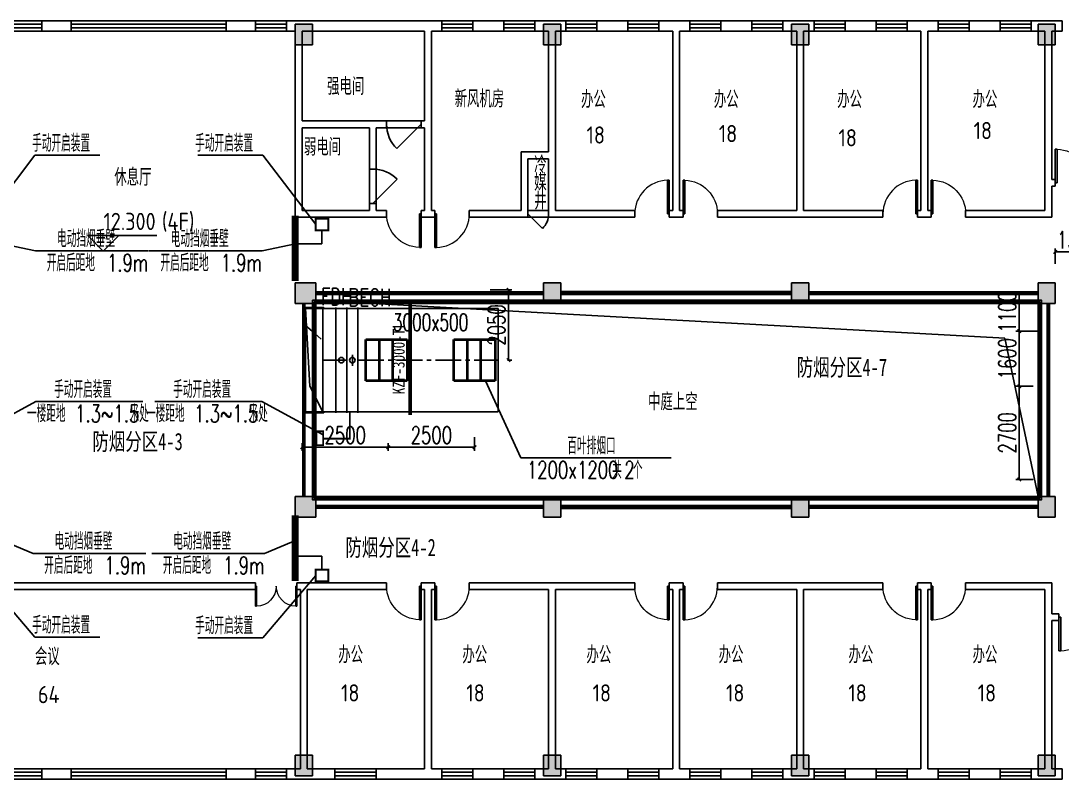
# Model space of a CAD drawing. Extents: x -70335 to 1144202, y 0 to 1100440.
# Drawn here: x 15829 to 46042, y 439108 to 461108 of the extents above; entities that cross this region are included whole.
import ezdxf
from ezdxf.enums import TextEntityAlignment as Align

# ---------------------------------------------------------------- set-up
doc = ezdxf.new("R2010")
doc.units = 0
doc.header["$LTSCALE"] = 1000
doc.linetypes.add('CENTER2', pattern=[1.125, 0.75, -0.125, 0.125, -0.125])
doc.linetypes.add('DASH', pattern=[0.35, 0.25, -0.1])
for name, color, linetype in [('0-标注', 4, 'Continuous'), ('2-房间名称', 7, 'Continuous'), ('3-建筑', 7, 'Continuous'), ('3-淡显', 8, 'Continuous'), ('A-WALL-MSNW', 253, 'Continuous'), ('BZ_PY', 6, 'Continuous'), ('DUCT-加压送风中心线', 5, 'CENTER2'), ('DUCT-加压送风法兰', 2, 'Continuous'), ('DUCT-加压送风管', 1, 'Continuous'), ('DUCT-加压送风管立管', 1, 'Continuous'), ('DUCT-加压送风管端线', 2, 'Continuous'), ('DUCT-加压送风阀门', 7, 'Continuous'), ('DUCT-排烟标注', 3, 'Continuous'), ('hvac-hide', 8, 'DASH'), ('VRV-PIPE', 1, 'Continuous'), ('抗震支吊架', 2, 'Continuous'), ('标注-', 4, 'Continuous')]:
    doc.layers.add(name, color=color, linetype=linetype)
doc.styles.add('kzcad', font='', dxfattribs={"width": 0.8})
doc.styles.get("Standard").update_dxf_attribs({"font": 'gbenor.shx', "bigfont": 'gbcbig.shx'})
doc.styles.add('XP-BZ', font='simplex.shx', dxfattribs={"width": 0.65, "bigfont": 'gbcbig.shx'})
doc.styles.add('设备标注', font='simplex.shx', dxfattribs={"width": 0.7, "bigfont": 'gbcbig.shx'})
doc.styles.add('黑体', font='')
doc.styles.get('kzcad').set_extended_font_data('SimSun')
doc.styles.get('黑体').set_extended_font_data('SimHei')
doc.dimstyles.new('sm150', dxfattribs={"dimtxt": 500, "dimasz": 100, "dimexe": 100, "dimexo": 75, "dimgap": 100, "dimtad": 1, "dimdec": 0, "dimrnd": 10, "dimzin": 0, "dimdsep": 46, "dimtxsty": '设备标注', "dimblk": 'ARCHTICK', "dimcen": 0.09, "dimclrd": 4, "dimclre": 4, "dimclrt": 4, "dimadec": 0, "dimazin": 0, "dimtfac": 1, "dimtdec": 0, "dimtix": 1, "dimtmove": 2, "dimatfit": 3, "dimldrblk": 'ARCHTICK', "dimfxl": 800, "dimfxlon": 1, "dimtolj": 1, "dimtzin": 0, "dimarcsym": 0})

# ---------------------------------------------------------------- blocks, each defined once
blk = doc.blocks.new('_ArchTick')
at = {"color": 0, "linetype": 'ByBlock', "const_width": 0.4}
blk.add_lwpolyline([(-0.5, -0.5), (0.5, 0.5)], dxfattribs=at)
blk = doc.blocks.new('*D1203')
at = {"layer": '0-标注', "color": 4, "lineweight": -2, "transparency": 16777216}
for p, q in [((28992, 449027), (28992, 448638)), ((26491, 448850), (26491, 448638)), ((28992, 448738), (26491, 448738))]:
    blk.add_line(p, q, dxfattribs=at)
at = {"layer": 'Defpoints', "color": 0, "transparency": 16777216}
for p in [(28992, 449883, 2600), (26491, 449267, 2600), (26491, 448738)]:
    blk.add_point(p, dxfattribs=at)
at = {"layer": '0-标注', "color": 4, "lineweight": -2, "transparency": 16777216, "xscale": 100, "yscale": 100, "zscale": 100, "rotation": 180}
blk.add_blockref('_ArchTick', (26491, 448738), dxfattribs=at)
at = {"layer": '0-标注', "color": 4, "lineweight": -2, "transparency": 16777216, "xscale": 100, "yscale": 100, "zscale": 100}
blk.add_blockref('_ArchTick', (28992, 448738), dxfattribs=at)
at = {"layer": '0-标注', "color": 4, "transparency": 16777216, "insert": (27741, 449088), "char_height": 500, "attachment_point": 5, "style": '设备标注'}
blk.add_mtext('\\A1;2500', dxfattribs=at)
blk = doc.blocks.new('*D1204')
at = {"layer": '0-标注', "color": 4, "lineweight": -2, "transparency": 16777216}
for p, q in [((23992, 448854), (23992, 448638)), ((26491, 448738), (23992, 448738)), ((26491, 448860), (26491, 448638))]:
    blk.add_line(p, q, dxfattribs=at)
at = {"layer": 'Defpoints', "color": 0, "transparency": 16777216}
for p in [(23992, 448929), (23992, 448738), (26491, 448935)]:
    blk.add_point(p, dxfattribs=at)
at = {"layer": '0-标注', "color": 4, "lineweight": -2, "transparency": 16777216, "xscale": 100, "yscale": 100, "zscale": 100, "rotation": 180}
blk.add_blockref('_ArchTick', (23992, 448738), dxfattribs=at)
at = {"layer": '0-标注', "color": 4, "lineweight": -2, "transparency": 16777216, "xscale": 100, "yscale": 100, "zscale": 100}
blk.add_blockref('_ArchTick', (26491, 448738), dxfattribs=at)
at = {"layer": '0-标注', "color": 4, "transparency": 16777216, "insert": (25241, 449088), "char_height": 500, "attachment_point": 5, "style": '设备标注'}
blk.add_mtext('\\A1;2500', dxfattribs=at)
blk = doc.blocks.new('*D1205')
at = {"layer": '0-标注', "color": 4, "lineweight": -2, "transparency": 16777216}
for p, q in [((29444, 453308), (30079, 453308)), ((29979, 451263), (29979, 453308)), ((29950, 451263), (30079, 451263))]:
    blk.add_line(p, q, dxfattribs=at)
at = {"layer": 'Defpoints', "color": 0, "transparency": 16777216}
for p in [(29369, 453308), (29979, 453308), (29677, 451263, 2775)]:
    blk.add_point(p, dxfattribs=at)
at = {"layer": '0-标注', "color": 4, "lineweight": -2, "transparency": 16777216, "xscale": 100, "yscale": 100, "zscale": 100}
for p, rotation in [((29979, 453308), 90), ((29979, 451263), 270)]:
    blk.add_blockref('_ArchTick', p, dxfattribs=dict(at, rotation=rotation))
at = {"layer": '0-标注', "color": 4, "transparency": 16777216, "insert": (29629, 452286), "char_height": 500, "attachment_point": 5, "rotation": 90, "style": '设备标注'}
blk.add_mtext('\\A1;2050', dxfattribs=at)
blk = doc.blocks.new('$DorLib2D$00000114')
at = {"color": 0}
blk.add_line((0.5, 0), (-0.207, 0.707), dxfattribs=at)
blk.add_arc((0.5, 0), 1, 135, 180, dxfattribs=at)
blk = doc.blocks.new('$DorLib2D$00000213')
at = {"color": 0, "linetype": 'DASH', "const_width": 0.02}
blk.add_lwpolyline([(0.5, 0), (-0.5, 0)], dxfattribs=at)
blk = doc.blocks.new('$DorLib2D$00000001')
for p, q in [((0.45, 0.975), (0.5, 0.975)), ((0.45, 0), (0.45, 0.975)), ((0.5, 0), (0.5, 0.975)), ((0.5, 0), (0.45, 0))]:
    blk.add_line(p, q)
at = {"lineweight": 13}
blk.add_arc((0.475, 0), 0.975, 91.4693, 180, dxfattribs=at)
blk = doc.blocks.new('$TCHSYS$WIN2D')
for p, q in [((-0.5, 0.5), (0.5, 0.5)), ((-0.5, 0.5), (-0.5, -0.5)), ((0.5, 0.5), (0.5, -0.5)), ((0.5, 0.1667), (-0.5, 0.1667)), ((0.5, -0.1667), (-0.5, -0.1667)), ((-0.5, -0.5), (0.5, -0.5))]:
    blk.add_line(p, q)
blk = doc.blocks.new('$DorLib2D$00000002')
for p, q in [((-0.5, 0), (-0.5, 0.4875)), ((-0.475, 0.4875), (-0.5, 0.4875)), ((-0.475, 0), (-0.475, 0.4875)), ((0.475, 0), (0.475, 0.4875)), ((0.475, 0.4875), (0.5, 0.4875)), ((0.5, 0), (0.5, 0.4875)), ((-0.5, 0), (-0.475, 0)), ((0.5, 0), (0.475, 0))]:
    blk.add_line(p, q)
at = {"lineweight": 13}
for centre, start, end in [((-0.4875, 0), 0, 88.53072), ((0.4875, 0), 91.46928, 180)]:
    blk.add_arc(centre, 0.4875, start, end, dxfattribs=at)
blk = doc.blocks.new('*D2991')
at = {"layer": '0-标注', "color": 4, "lineweight": -2, "transparency": 16777216}
for p, q in [((45842, 454057), (45842, 454502)), ((47140, 454402), (45842, 454402)), ((47140, 454290), (47140, 454502))]:
    blk.add_line(p, q, dxfattribs=at)
at = {"layer": 'Defpoints', "color": 0, "transparency": 16777216}
for p in [(45842, 454402), (45842, 453982), (47140, 453775, 3000)]:
    blk.add_point(p, dxfattribs=at)
at = {"layer": '0-标注', "color": 4, "lineweight": -2, "transparency": 16777216, "xscale": 100, "yscale": 100, "zscale": 100, "rotation": 180}
blk.add_blockref('_ArchTick', (45842, 454402), dxfattribs=at)
at = {"layer": '0-标注', "color": 4, "lineweight": -2, "transparency": 16777216, "xscale": 100, "yscale": 100, "zscale": 100}
blk.add_blockref('_ArchTick', (47140, 454402), dxfattribs=at)
at = {"layer": '0-标注', "color": 4, "transparency": 16777216, "insert": (46491, 454752), "char_height": 500, "attachment_point": 5, "style": '设备标注'}
blk.add_mtext('\\A1;1300', dxfattribs=at)
blk = doc.blocks.new('*D2992')
at = {"layer": '0-标注', "color": 4, "lineweight": -2, "transparency": 16777216}
for p, q in [((45229, 453213), (44698, 453213)), ((44798, 453213), (44798, 452109)), ((45372, 452109), (44698, 452109))]:
    blk.add_line(p, q, dxfattribs=at)
at = {"layer": 'Defpoints', "color": 0, "transparency": 16777216}
for p in [(46890, 453213, 3000), (44798, 452109), (48088, 452109, 3000)]:
    blk.add_point(p, dxfattribs=at)
at = {"layer": '0-标注', "color": 4, "lineweight": -2, "transparency": 16777216, "xscale": 100, "yscale": 100, "zscale": 100}
for p, rotation in [((44798, 453213), 90), ((44798, 452109), 270)]:
    blk.add_blockref('_ArchTick', p, dxfattribs=dict(at, rotation=rotation))
at = {"layer": '0-标注', "color": 4, "transparency": 16777216, "insert": (44448, 452661), "char_height": 500, "attachment_point": 5, "rotation": 90, "style": '设备标注'}
blk.add_mtext('\\A1;1100', dxfattribs=at)
blk = doc.blocks.new('*D2993')
at = {"layer": '0-标注', "color": 4, "lineweight": -2, "transparency": 16777216}
for p, q in [((45190, 452109), (44698, 452109)), ((44798, 452109), (44798, 450505)), ((45204, 450505), (44698, 450505))]:
    blk.add_line(p, q, dxfattribs=at)
at = {"layer": 'Defpoints', "color": 0, "transparency": 16777216}
for p in [(45265, 452109), (44798, 450505), (46740, 450505, -3000)]:
    blk.add_point(p, dxfattribs=at)
at = {"layer": '0-标注', "color": 4, "lineweight": -2, "transparency": 16777216, "xscale": 100, "yscale": 100, "zscale": 100}
for p, rotation in [((44798, 452109), 90), ((44798, 450505), 270)]:
    blk.add_blockref('_ArchTick', p, dxfattribs=dict(at, rotation=rotation))
at = {"layer": '0-标注', "color": 4, "transparency": 16777216, "insert": (44448, 451307), "char_height": 500, "attachment_point": 5, "rotation": 90, "style": '设备标注'}
blk.add_mtext('\\A1;1600', dxfattribs=at)
blk = doc.blocks.new('*D2994')
at = {"layer": '0-标注', "color": 4, "lineweight": -2, "transparency": 16777216}
for p, q in [((45129, 450505), (44698, 450505)), ((44798, 450505), (44798, 447805)), ((45204, 447805), (44698, 447805))]:
    blk.add_line(p, q, dxfattribs=at)
at = {"layer": 'Defpoints', "color": 0, "transparency": 16777216}
for p in [(45204, 450505), (44798, 447805), (46740, 447805, -3000)]:
    blk.add_point(p, dxfattribs=at)
at = {"layer": '0-标注', "color": 4, "lineweight": -2, "transparency": 16777216, "xscale": 100, "yscale": 100, "zscale": 100}
for p, rotation in [((44798, 450505), 90), ((44798, 447805), 270)]:
    blk.add_blockref('_ArchTick', p, dxfattribs=dict(at, rotation=rotation))
at = {"layer": '0-标注', "color": 4, "transparency": 16777216, "insert": (44448, 449155), "char_height": 500, "attachment_point": 5, "rotation": 90, "style": '设备标注'}
blk.add_mtext('\\A1;2700', dxfattribs=at)
blk = doc.blocks.new('00000594Cent')
at = {"lineweight": -2}
blk.add_line((-218.75, 0), (218.75, 0), dxfattribs=at)
at = {"color": 0, "linetype": 'ByBlock', "lineweight": -2}
blk.add_circle((0, 0), 125, dxfattribs=at)
blk = doc.blocks.new('00000594Body')
at = {"color": 0, "linetype": 'ByBlock', "lineweight": -2}
for p, q in [((-250, -500), (-250, 500)), ((250, 500), (-250, 500)), ((250, -500), (250, 500)), ((-250, -500), (250, -500))]:
    blk.add_line(p, q, dxfattribs=at)
blk = doc.blocks.new('00000595Cent')
at = {"lineweight": -2}
blk.add_line((0, 250), (0, -250), dxfattribs=at)
at = {"color": 0, "linetype": 'ByBlock', "lineweight": -2}
blk.add_circle((0, 0), 125, dxfattribs=at)
blk = doc.blocks.new('00000595Body')
at = {"color": 0, "linetype": 'ByBlock', "lineweight": -2}
for p, q in [((250, 500), (-250, 500)), ((-250, -500), (-250, 500)), ((250, -500), (250, 500)), ((-250, -500), (250, -500))]:
    blk.add_line(p, q, dxfattribs=at)

msp = doc.modelspace()

# ---------------------------------------------------------------- hatches: boundary and pattern name
at = {"layer": '3-淡显'}
h = msp.add_hatch(color=256, dxfattribs=at)
h.dxf.hatch_style = 1
h.paths.add_polyline_path([(24291.7, 461008.2), (23791.7, 461008.2), (23791.7, 460408.2), (24291.7, 460408.2)])
h = msp.add_hatch(color=256, dxfattribs=at)
h.dxf.hatch_style = 1
h.paths.add_polyline_path([(31491.7, 461008.2), (30991.7, 461008.2), (30991.7, 460408.2), (31491.7, 460408.2)])
h = msp.add_hatch(color=256, dxfattribs=at)
h.dxf.hatch_style = 1
h.paths.add_polyline_path([(38691.7, 461008.2), (38191.7, 461008.2), (38191.7, 460408.2), (38691.7, 460408.2)])
h = msp.add_hatch(color=256, dxfattribs=at)
h.dxf.hatch_style = 1
h.paths.add_polyline_path([(45841.7, 461008.2), (45341.7, 461008.2), (45341.7, 460408.2), (45841.7, 460408.2)])
h = msp.add_hatch(color=256, dxfattribs=at)
h.dxf.hatch_style = 1
h.paths.add_polyline_path([(24391.7, 453508.2), (23791.7, 453508.2), (23791.7, 452908.2), (24391.7, 452908.2)])
h = msp.add_hatch(color=256, dxfattribs=at)
h.dxf.hatch_style = 1
h.paths.add_polyline_path([(31491.7, 452908.2), (31491.7, 453508.2), (30991.7, 453508.2), (30991.7, 452908.2)])
h = msp.add_hatch(color=256, dxfattribs=at)
h.dxf.hatch_style = 1
h.paths.add_polyline_path([(38691.7, 452908.2), (38691.7, 453508.2), (38191.7, 453508.2), (38191.7, 452908.2)])
h = msp.add_hatch(color=256, dxfattribs=at)
h.dxf.hatch_style = 1
h.paths.add_polyline_path([(45341.7, 453508.2), (45341.7, 452908.2), (45841.7, 452908.2), (45841.7, 453508.2)])
h = msp.add_hatch(color=256, dxfattribs=at)
h.dxf.hatch_style = 1
h.paths.add_polyline_path([(24391.7, 446708.2), (24391.7, 447308.2), (23791.7, 447308.2), (23791.7, 446708.2)])
h = msp.add_hatch(color=256, dxfattribs=at)
h.dxf.hatch_style = 1
h.paths.add_polyline_path([(30991.7, 447308.2), (30991.7, 446708.2), (31491.7, 446708.2), (31491.7, 447308.2)])
h = msp.add_hatch(color=256, dxfattribs=at)
h.dxf.hatch_style = 1
h.paths.add_polyline_path([(38691.7, 447308.2), (38191.7, 447308.2), (38191.7, 446708.2), (38691.7, 446708.2)])
h = msp.add_hatch(color=256, dxfattribs=at)
h.dxf.hatch_style = 1
h.paths.add_polyline_path([(45841.7, 447308.2), (45341.7, 447308.2), (45341.7, 446708.2), (45841.7, 446708.2)])
h = msp.add_hatch(color=256, dxfattribs=at)
h.dxf.hatch_style = 1
h.paths.add_polyline_path([(24291.7, 439808.2), (23791.7, 439808.2), (23791.7, 439208.2), (24291.7, 439208.2)])
h = msp.add_hatch(color=256, dxfattribs=at)
h.dxf.hatch_style = 1
h.paths.add_polyline_path([(31491.7, 439208.2), (31491.7, 439808.2), (30991.7, 439808.2), (30991.7, 439208.2)])
h = msp.add_hatch(color=256, dxfattribs=at)
h.dxf.hatch_style = 1
h.paths.add_polyline_path([(38691.7, 439808.2), (38191.7, 439808.2), (38191.7, 439208.2), (38691.7, 439208.2)])
h = msp.add_hatch(color=256, dxfattribs=at)
h.dxf.hatch_style = 1
h.paths.add_polyline_path([(45841.7, 439808.2), (45341.7, 439808.2), (45341.7, 439208.2), (45841.7, 439208.2)])

# ---------------------------------------------------------------- linework, layer by layer
at = {"lineweight": 40}
for p, q in [((25839.4, 450662.9, 2600), (25839.4, 451862.9, 2600)), ((25839.4, 451862.9, 2600), (27039.4, 451862.9, 2600)), ((26224.7, 451862.9, 2600), (26224.7, 450662.9, 2600)), ((26609.9, 451862.9, 2600), (26609.9, 450662.9, 2600)), ((27039.4, 451862.9, 2600), (27039.4, 450662.9, 2600)), ((28391.8, 450662.9, 2600), (28391.8, 451862.9, 2600)), ((28391.8, 451862.9, 2600), (29591.8, 451862.9, 2600)), ((28777.1, 451862.9, 2600), (28777.1, 450662.9, 2600)), ((29162.4, 451862.9, 2600), (29162.4, 450662.9, 2600)), ((29591.8, 451862.9, 2600), (29591.8, 450662.9, 2600)), ((27039.4, 450662.9, 2600), (25839.4, 450662.9, 2600)), ((29591.8, 450662.9, 2600), (28391.8, 450662.9, 2600))]:
    msp.add_line(p, q, dxfattribs=at)
at = {"layer": '2-房间名称'}
for p, q in [((18222.2, 454430.7), (17772.2, 454880.7)), ((17772.2, 454880.7), (19772.6, 454880.7)), ((18222.2, 454430.7), (18672.2, 454880.7))]:
    msp.add_line(p, q, dxfattribs=at)
at = {"layer": '3-建筑'}
for p, q in [((17291.7, 461108.2), (16441.7, 461108.2)), ((16441.7, 461108.2), (16441.7, 460808.2)), ((17291.7, 460808.2), (17291.7, 461108.2)), ((22641.7, 461108.2), (21791.7, 461108.2)), ((21791.7, 461108.2), (21791.7, 460808.2)), ((22641.7, 460808.2), (22641.7, 461108.2)), ((23891.7, 461108.2), (23541.7, 461108.2)), ((23541.7, 461108.2), (23541.7, 460808.2)), ((27641.7, 461108.2), (23891.7, 461108.2)), ((28041.7, 461108.2), (27641.7, 461108.2)), ((28041.7, 460808.2), (28041.7, 461108.2)), ((29841.7, 461108.2), (28941.7, 461108.2)), ((28941.7, 461108.2), (28941.7, 460808.2)), ((29841.7, 460808.2), (29841.7, 461108.2)), ((31241.7, 461108.2), (30741.7, 461108.2)), ((30741.7, 461108.2), (30741.7, 460808.2)), ((31641.7, 461108.2), (31241.7, 461108.2)), ((31641.7, 460808.2), (31641.7, 461108.2)), ((33441.7, 461108.2), (32541.7, 461108.2)), ((32541.7, 461108.2), (32541.7, 460808.2)), ((33441.7, 460808.2), (33441.7, 461108.2)), ((34841.7, 461108.2), (34341.7, 461108.2)), ((34341.7, 461108.2), (34341.7, 460808.2)), ((35241.7, 461108.2), (34841.7, 461108.2)), ((35241.7, 460808.2), (35241.7, 461108.2)), ((37041.7, 461108.2), (36141.7, 461108.2)), ((36141.7, 461108.2), (36141.7, 460808.2)), ((37041.7, 460808.2), (37041.7, 461108.2)), ((38441.7, 461108.2), (37941.7, 461108.2)), ((37941.7, 461108.2), (37941.7, 460808.2)), ((38841.7, 461108.2), (38441.7, 461108.2)), ((38841.7, 460808.2), (38841.7, 461108.2)), ((40641.7, 461108.2), (39741.7, 461108.2)), ((39741.7, 461108.2), (39741.7, 460808.2)), ((40641.7, 460808.2), (40641.7, 461108.2)), ((42041.7, 461108.2), (41541.7, 461108.2)), ((41541.7, 461108.2), (41541.7, 460808.2)), ((42441.7, 461108.2), (42041.7, 461108.2)), ((42441.7, 460808.2), (42441.7, 461108.2)), ((44241.7, 461108.2), (43341.7, 461108.2)), ((43341.7, 461108.2), (43341.7, 460808.2)), ((44241.7, 460808.2), (44241.7, 461108.2)), ((45641.7, 461108.2), (45141.7, 461108.2)), ((45141.7, 461108.2), (45141.7, 460808.2)), ((46041.7, 461108.2), (45641.7, 461108.2)), ((46041.7, 460808.2), (46041.7, 461108.2)), ((16441.7, 460808.2), (17291.7, 460808.2)), ((21791.7, 460808.2), (22641.7, 460808.2)), ((23541.7, 460808.2), (23791.7, 460808.2)), ((23791.7, 460808.2), (23791.7, 458108.2)), ((23991.7, 460808.2), (23991.7, 458208.2)), ((27541.7, 460808.2), (23991.7, 460808.2)), ((27541.7, 458208.2), (27541.7, 460808.2)), ((27741.7, 458108.2), (27741.7, 460808.2)), ((27741.7, 460808.2), (28041.7, 460808.2)), ((28941.7, 460808.2), (29841.7, 460808.2)), ((30741.7, 460808.2), (31141.7, 460808.2)), ((31141.7, 457308.2), (31141.7, 460808.2)), ((31341.7, 457208.2), (31341.7, 460808.2)), ((31341.7, 460808.2), (31641.7, 460808.2)), ((32541.7, 460808.2), (33441.7, 460808.2)), ((34341.7, 460808.2), (34741.7, 460808.2)), ((34741.7, 455608.2), (34741.7, 460808.2)), ((34941.7, 455608.2), (34941.7, 460808.2)), ((34941.7, 460808.2), (35241.7, 460808.2)), ((36141.7, 460808.2), (37041.7, 460808.2)), ((37941.7, 460808.2), (38341.7, 460808.2)), ((38341.7, 455608.2), (38341.7, 460808.2)), ((38541.7, 455608.2), (38541.7, 460808.2)), ((38541.7, 460808.2), (38841.7, 460808.2)), ((39741.7, 460808.2), (40641.7, 460808.2)), ((41541.7, 460808.2), (41941.7, 460808.2)), ((41941.7, 455608.2), (41941.7, 460808.2)), ((42141.7, 460808.2), (42441.7, 460808.2)), ((42141.7, 455608.2), (42141.7, 460808.2)), ((43341.7, 460808.2), (44241.7, 460808.2)), ((45141.7, 460808.2), (45541.7, 460808.2)), ((45541.7, 456408.2), (45541.7, 460808.2)), ((45741.7, 460808.2), (46041.7, 460808.2)), ((45741.7, 456508.2), (45741.7, 460808.2)), ((23791.7, 458108.2), (23791.7, 455408.2)), ((23991.7, 458208.2), (26041.7, 458208.2)), ((26441.7, 458208.2), (26041.7, 458208.2)), ((26441.7, 458208.2), (27441.7, 458208.2)), ((26441.7, 458008.2), (26441.7, 458208.2)), ((27541.7, 458208.2), (27441.7, 458208.2)), ((27441.7, 458208.2), (27441.7, 458008.2)), ((27741.7, 455608.2), (27741.7, 458108.2)), ((23991.7, 458008.2), (23991.7, 455608.2)), ((23991.7, 458008.2), (25941.7, 458008.2)), ((25941.7, 458008.2), (25941.7, 456808.2)), ((26141.7, 458008.2), (26441.7, 458008.2)), ((26141.7, 456808.2), (26141.7, 458008.2)), ((26441.7, 458008.2), (27441.7, 458008.2)), ((27441.7, 458008.2), (27541.7, 458008.2)), ((27541.7, 455608.2), (27541.7, 458008.2)), ((30341.7, 457308.2), (31141.7, 457308.2)), ((30341.7, 455608.2), (30341.7, 457308.2)), ((31341.7, 455608.2), (31341.7, 457208.2)), ((30541.7, 457108.2), (31141.7, 457108.2)), ((30541.7, 455608.2), (30541.7, 457108.2)), ((31141.7, 455608.2), (31141.7, 457108.2)), ((25941.7, 456808.2), (25941.7, 455808.2)), ((25941.7, 456808.2), (26141.7, 456808.2)), ((26141.7, 456808.2), (26141.7, 455808.2)), ((45841.7, 456508.2), (45741.7, 456508.2)), ((45841.7, 456308.2), (45841.7, 456508.2)), ((45541.7, 455608.2), (45541.7, 456408.2)), ((45741.7, 455408.2), (45741.7, 456308.2)), ((45741.7, 456308.2), (45841.7, 456308.2)), ((23991.7, 455608.2), (25941.7, 455608.2)), ((26141.7, 455808.2), (25941.7, 455808.2)), ((25941.7, 455808.2), (25941.7, 455608.2)), ((26141.7, 455608.2), (26141.7, 455808.2)), ((26441.7, 455608.2), (26141.7, 455608.2)), ((26441.7, 455408.2), (26441.7, 455608.2)), ((27541.7, 455608.2), (27441.7, 455608.2)), ((27441.7, 455608.2), (27441.7, 455408.2)), ((27841.7, 455608.2), (27741.7, 455608.2)), ((27841.7, 455408.2), (27841.7, 455608.2)), ((30341.7, 455608.2), (28841.7, 455608.2)), ((28841.7, 455608.2), (28841.7, 455408.2)), ((30541.7, 455408.2), (30541.7, 455608.2)), ((30541.7, 455608.2), (31141.7, 455608.2)), ((31141.7, 455608.2), (31141.7, 455408.2)), ((33641.7, 455608.2), (31341.7, 455608.2)), ((33641.7, 455408.2), (33641.7, 455608.2)), ((34741.7, 455608.2), (34641.7, 455608.2)), ((34641.7, 455608.2), (34641.7, 455408.2)), ((35041.7, 455608.2), (34941.7, 455608.2)), ((35041.7, 455408.2), (35041.7, 455608.2)), ((38341.7, 455608.2), (36041.7, 455608.2)), ((36041.7, 455608.2), (36041.7, 455408.2)), ((40841.7, 455608.2), (38541.7, 455608.2)), ((40841.7, 455408.2), (40841.7, 455608.2)), ((41941.7, 455608.2), (41841.7, 455608.2)), ((41841.7, 455608.2), (41841.7, 455408.2)), ((42241.7, 455608.2), (42141.7, 455608.2)), ((42241.7, 455408.2), (42241.7, 455608.2)), ((45541.7, 455608.2), (43241.7, 455608.2)), ((43241.7, 455608.2), (43241.7, 455408.2)), ((23791.7, 455408.2), (26041.7, 455408.2)), ((26041.7, 455408.2), (26441.7, 455408.2)), ((27441.7, 455408.2), (27641.7, 455408.2)), ((27641.7, 455408.2), (27841.7, 455408.2)), ((28841.7, 455408.2), (30441.7, 455408.2)), ((30441.7, 455408.2), (30541.7, 455408.2)), ((30541.7, 455408.2), (31141.7, 455408.2)), ((31141.7, 455408.2), (31241.7, 455408.2)), ((31241.7, 455408.2), (33641.7, 455408.2)), ((34641.7, 455408.2), (34841.7, 455408.2)), ((34841.7, 455408.2), (35041.7, 455408.2)), ((36041.7, 455408.2), (38441.7, 455408.2)), ((38441.7, 455408.2), (40841.7, 455408.2)), ((41841.7, 455408.2), (42041.7, 455408.2)), ((42041.7, 455408.2), (42241.7, 455408.2)), ((43241.7, 455408.2), (45741.7, 455408.2)), ((22641.7, 444808.2), (12641.7, 444808.2)), ((22641.7, 444608.2), (22641.7, 444808.2)), ((24041.7, 444808.2), (23841.7, 444808.2)), ((23841.7, 444808.2), (23841.7, 444608.2)), ((26441.7, 444808.2), (24041.7, 444808.2)), ((26441.7, 444608.2), (26441.7, 444808.2)), ((27641.7, 444808.2), (27441.7, 444808.2)), ((27441.7, 444808.2), (27441.7, 444608.2)), ((27841.7, 444808.2), (27641.7, 444808.2)), ((27841.7, 444608.2), (27841.7, 444808.2)), ((31241.7, 444808.2), (28841.7, 444808.2)), ((28841.7, 444808.2), (28841.7, 444608.2)), ((33641.7, 444808.2), (31241.7, 444808.2)), ((33641.7, 444608.2), (33641.7, 444808.2)), ((34841.7, 444808.2), (34641.7, 444808.2)), ((34641.7, 444808.2), (34641.7, 444608.2)), ((35041.7, 444808.2), (34841.7, 444808.2)), ((35041.7, 444608.2), (35041.7, 444808.2)), ((38441.7, 444808.2), (36041.7, 444808.2)), ((36041.7, 444808.2), (36041.7, 444608.2)), ((40841.7, 444808.2), (38441.7, 444808.2)), ((40841.7, 444608.2), (40841.7, 444808.2)), ((42041.7, 444808.2), (41841.7, 444808.2)), ((41841.7, 444808.2), (41841.7, 444608.2)), ((42241.7, 444808.2), (42041.7, 444808.2)), ((42241.7, 444608.2), (42241.7, 444808.2)), ((45741.7, 444808.2), (43241.7, 444808.2)), ((43241.7, 444808.2), (43241.7, 444608.2)), ((45741.7, 444808.2), (45741.7, 443908.2)), ((12641.7, 444608.2), (22641.7, 444608.2)), ((23841.7, 444608.2), (23941.7, 444608.2)), ((23941.7, 444608.2), (23941.7, 439408.2)), ((24141.7, 444608.2), (24141.7, 439408.2)), ((24141.7, 444608.2), (26441.7, 444608.2)), ((27441.7, 444608.2), (27541.7, 444608.2)), ((27541.7, 444608.2), (27541.7, 439408.2)), ((27741.7, 444608.2), (27741.7, 439408.2)), ((27741.7, 444608.2), (27841.7, 444608.2)), ((28841.7, 444608.2), (31141.7, 444608.2)), ((31141.7, 444608.2), (31141.7, 439408.2)), ((31341.7, 444608.2), (31341.7, 439408.2)), ((31341.7, 444608.2), (33641.7, 444608.2)), ((34641.7, 444608.2), (34741.7, 444608.2)), ((34741.7, 444608.2), (34741.7, 439408.2)), ((34941.7, 444608.2), (34941.7, 439408.2)), ((34941.7, 444608.2), (35041.7, 444608.2)), ((36041.7, 444608.2), (38341.7, 444608.2)), ((38341.7, 444608.2), (38341.7, 439408.2)), ((38541.7, 444608.2), (38541.7, 439408.2)), ((38541.7, 444608.2), (40841.7, 444608.2)), ((41841.7, 444608.2), (41941.7, 444608.2)), ((41941.7, 444608.2), (41941.7, 439408.2)), ((42141.7, 444608.2), (42241.7, 444608.2)), ((42141.7, 444608.2), (42141.7, 439408.2)), ((43241.7, 444608.2), (45541.7, 444608.2)), ((45541.7, 444608.2), (45541.7, 443808.2)), ((45949.6, 443908.2), (45741.7, 443908.2)), ((45949.6, 443708.2), (45949.6, 443908.2)), ((45541.7, 443808.2), (45541.7, 439408.2)), ((45741.7, 443708.2), (45949.6, 443708.2)), ((45741.7, 443708.2), (45741.7, 439408.2)), ((17291.7, 439408.2), (16441.7, 439408.2)), ((16441.7, 439408.2), (16441.7, 439108.2)), ((17291.7, 439108.2), (17291.7, 439408.2)), ((22641.7, 439408.2), (21791.7, 439408.2)), ((21791.7, 439408.2), (21791.7, 439108.2)), ((22641.7, 439108.2), (22641.7, 439408.2)), ((23941.7, 439408.2), (23541.7, 439408.2)), ((23541.7, 439408.2), (23541.7, 439108.2)), ((24941.8, 439408.2), (24141.7, 439408.2)), ((24941.8, 439108.2), (24941.8, 439408.2)), ((27541.7, 439408.2), (26141.8, 439408.2)), ((26141.8, 439408.2), (26141.8, 439108.2)), ((28041.7, 439408.2), (27741.7, 439408.2)), ((28041.7, 439108.2), (28041.7, 439408.2)), ((29841.7, 439408.2), (28941.7, 439408.2)), ((28941.7, 439408.2), (28941.7, 439108.2)), ((29841.7, 439108.2), (29841.7, 439408.2)), ((31141.7, 439408.2), (30741.7, 439408.2)), ((30741.7, 439408.2), (30741.7, 439108.2)), ((31641.7, 439408.2), (31341.7, 439408.2)), ((31641.7, 439108.2), (31641.7, 439408.2)), ((33441.7, 439408.2), (32541.7, 439408.2)), ((32541.7, 439408.2), (32541.7, 439108.2)), ((33441.7, 439108.2), (33441.7, 439408.2)), ((34741.7, 439408.2), (34341.7, 439408.2)), ((34341.7, 439408.2), (34341.7, 439108.2)), ((35241.7, 439408.2), (34941.7, 439408.2)), ((35241.7, 439108.2), (35241.7, 439408.2)), ((37041.7, 439408.2), (36141.7, 439408.2)), ((36141.7, 439408.2), (36141.7, 439108.2)), ((37041.7, 439108.2), (37041.7, 439408.2)), ((38341.7, 439408.2), (37941.7, 439408.2)), ((37941.7, 439408.2), (37941.7, 439108.2)), ((38841.7, 439408.2), (38541.7, 439408.2)), ((38841.7, 439108.2), (38841.7, 439408.2)), ((40641.7, 439408.2), (39741.7, 439408.2)), ((39741.7, 439408.2), (39741.7, 439108.2)), ((40641.7, 439108.2), (40641.7, 439408.2)), ((41941.7, 439408.2), (41541.7, 439408.2)), ((41541.7, 439408.2), (41541.7, 439108.2)), ((42441.7, 439408.2), (42141.7, 439408.2)), ((42441.7, 439108.2), (42441.7, 439408.2)), ((44241.7, 439408.2), (43341.7, 439408.2)), ((43341.7, 439408.2), (43341.7, 439108.2)), ((44241.7, 439108.2), (44241.7, 439408.2)), ((45541.7, 439408.2), (45141.7, 439408.2)), ((45141.7, 439408.2), (45141.7, 439108.2)), ((46041.7, 439408.2), (45741.7, 439408.2)), ((46041.7, 439108.2), (46041.7, 439408.2)), ((16441.7, 439108.2), (17291.7, 439108.2)), ((21791.7, 439108.2), (22641.7, 439108.2)), ((23541.7, 439108.2), (24041.7, 439108.2)), ((24041.7, 439108.2), (24941.8, 439108.2)), ((26141.8, 439108.2), (27641.7, 439108.2)), ((27641.7, 439108.2), (28041.7, 439108.2)), ((28941.7, 439108.2), (29841.7, 439108.2)), ((30741.7, 439108.2), (31241.7, 439108.2)), ((31241.7, 439108.2), (31641.7, 439108.2)), ((32541.7, 439108.2), (33441.7, 439108.2)), ((34341.7, 439108.2), (34841.7, 439108.2)), ((34841.7, 439108.2), (35241.7, 439108.2)), ((36141.7, 439108.2), (37041.7, 439108.2)), ((37941.7, 439108.2), (38441.7, 439108.2)), ((38441.7, 439108.2), (38841.7, 439108.2)), ((39741.7, 439108.2), (40641.7, 439108.2)), ((41541.7, 439108.2), (42041.7, 439108.2)), ((42041.7, 439108.2), (42441.7, 439108.2)), ((43341.7, 439108.2), (44241.7, 439108.2)), ((45141.7, 439108.2), (45641.7, 439108.2)), ((45641.7, 439108.2), (46041.7, 439108.2))]:
    msp.add_line(p, q, dxfattribs=at)
msp.add_lwpolyline([(45341.7, 447308.2), (44375.3, 451902), (24291.7, 453008.2)], dxfattribs=at)
for points in [[(24291.7, 453008.2), (45441.7, 453008.2), (45441.7, 447208.2), (24291.7, 447208.2)], [(24341.7, 452958.2), (45391.7, 452958.2), (45391.7, 447258.2), (24341.7, 447258.2)], [(24391.7, 452908.2), (45341.7, 452908.2), (45341.7, 447308.2), (24391.7, 447308.2)]]:
    msp.add_lwpolyline(points, close=True, dxfattribs=at)
at = {"layer": '3-淡显'}
for p, q in [((24291.7, 461008.2), (23791.7, 461008.2)), ((23791.7, 461008.2), (23791.7, 460408.2)), ((24291.7, 460408.2), (24291.7, 461008.2)), ((31491.7, 461008.2), (30991.7, 461008.2)), ((30991.7, 461008.2), (30991.7, 460408.2)), ((31491.7, 460408.2), (31491.7, 461008.2)), ((38691.7, 461008.2), (38191.7, 461008.2)), ((38191.7, 461008.2), (38191.7, 460408.2)), ((38691.7, 460408.2), (38691.7, 461008.2)), ((45841.7, 461008.2), (45341.7, 461008.2)), ((45341.7, 461008.2), (45341.7, 460408.2)), ((45841.7, 460408.2), (45841.7, 461008.2)), ((23791.7, 460408.2), (24291.7, 460408.2)), ((30991.7, 460408.2), (31491.7, 460408.2)), ((38191.7, 460408.2), (38691.7, 460408.2)), ((45341.7, 460408.2), (45841.7, 460408.2)), ((24391.7, 453508.2), (23791.7, 453508.2)), ((23791.7, 453508.2), (23791.7, 452908.2)), ((24391.7, 452908.2), (24391.7, 453508.2)), ((31491.7, 453508.2), (30991.7, 453508.2)), ((30991.7, 453508.2), (30991.7, 452908.2)), ((31491.7, 452908.2), (31491.7, 453508.2)), ((38691.7, 453508.2), (38191.7, 453508.2)), ((38191.7, 453508.2), (38191.7, 452908.2)), ((38691.7, 452908.2), (38691.7, 453508.2)), ((45841.7, 453508.2), (45341.7, 453508.2)), ((45341.7, 453508.2), (45341.7, 452908.2)), ((45841.7, 452908.2), (45841.7, 453508.2)), ((23791.7, 452908.2), (24391.7, 452908.2)), ((30991.7, 452908.2), (31491.7, 452908.2)), ((38191.7, 452908.2), (38691.7, 452908.2)), ((45341.7, 452908.2), (45841.7, 452908.2)), ((24391.7, 447308.2), (23791.7, 447308.2)), ((23791.7, 447308.2), (23791.7, 446708.2)), ((24391.7, 446708.2), (24391.7, 447308.2)), ((31491.7, 447308.2), (30991.7, 447308.2)), ((30991.7, 447308.2), (30991.7, 446708.2)), ((31491.7, 446708.2), (31491.7, 447308.2)), ((38691.7, 447308.2), (38191.7, 447308.2)), ((38191.7, 447308.2), (38191.7, 446708.2)), ((38691.7, 446708.2), (38691.7, 447308.2)), ((45841.7, 447308.2), (45341.7, 447308.2)), ((45341.7, 447308.2), (45341.7, 446708.2)), ((45841.7, 446708.2), (45841.7, 447308.2)), ((23791.7, 446708.2), (24391.7, 446708.2)), ((30991.7, 446708.2), (31491.7, 446708.2)), ((38191.7, 446708.2), (38691.7, 446708.2)), ((45341.7, 446708.2), (45841.7, 446708.2)), ((24291.7, 439808.2), (23791.7, 439808.2)), ((23791.7, 439808.2), (23791.7, 439208.2)), ((24291.7, 439208.2), (24291.7, 439808.2)), ((31491.7, 439808.2), (30991.7, 439808.2)), ((30991.7, 439808.2), (30991.7, 439208.2)), ((31491.7, 439208.2), (31491.7, 439808.2)), ((38691.7, 439808.2), (38191.7, 439808.2)), ((38191.7, 439808.2), (38191.7, 439208.2)), ((38691.7, 439208.2), (38691.7, 439808.2)), ((45841.7, 439808.2), (45341.7, 439808.2)), ((45341.7, 439808.2), (45341.7, 439208.2)), ((45841.7, 439208.2), (45841.7, 439808.2)), ((23791.7, 439208.2), (24291.7, 439208.2)), ((30991.7, 439208.2), (31491.7, 439208.2)), ((38191.7, 439208.2), (38691.7, 439208.2)), ((45341.7, 439208.2), (45841.7, 439208.2))]:
    msp.add_line(p, q, dxfattribs=at)
at = {"layer": 'A-WALL-MSNW', "color": 4, "linetype": 'DASH', "ltscale": 2, "const_width": 200}
for points in [[(23791.7, 455458.2), (23791.7, 453558.2)], [(23791.7, 446758.2), (23791.7, 444858.2)]]:
    msp.add_lwpolyline(points, dxfattribs=at)
at = {"layer": 'DUCT-加压送风中心线'}
for p, q in [((24591.7, 451262.9), (24967.6, 451262.9)), ((25608.6, 451262.9), (29677, 451262.9))]:
    msp.add_line(p, q, dxfattribs=at)
at = {"layer": 'DUCT-加压送风法兰'}
for p, q in [((24621.7, 452792.9), (24061.7, 452792.9)), ((24061.7, 452792.9), (24061.7, 449732.9)), ((24621.7, 452762.9), (24621.7, 452792.9)), ((24967.7, 449732.9), (24967.7, 452792.9)), ((25287.9, 449732.9), (25287.9, 452792.9)), ((25288.1, 449732.9), (25288.1, 452792.9)), ((25288.3, 449732.9), (25288.3, 452792.9)), ((25608.5, 449732.9), (25608.5, 452792.9)), ((24061.7, 449732.9), (24621.7, 449732.9)), ((24621.7, 449732.9), (24621.7, 449762.9))]:
    msp.add_line(p, q, dxfattribs=at)
at = {"layer": 'DUCT-加压送风管'}
for p, q in [((24967.6, 452762.9), (24591.7, 452762.9)), ((24591.7, 452762.9), (24591.7, 449762.9)), ((24967.6, 449762.9), (24967.6, 452762.9)), ((24967.8, 452762.9), (25287.8, 452762.9)), ((25288.4, 452762.9), (25608.4, 452762.9)), ((29677, 452762.9), (25608.6, 452762.9)), ((25608.6, 452762.9), (25608.6, 449762.9)), ((29677, 449762.9), (29677, 452762.9)), ((24591.7, 449762.9), (24967.6, 449762.9)), ((25287.8, 449762.9), (24967.8, 449762.9)), ((25608.4, 449762.9), (25288.4, 449762.9)), ((25608.6, 449762.9), (29677, 449762.9))]:
    msp.add_line(p, q, dxfattribs=at)
at = {"layer": 'DUCT-加压送风管立管'}
for p, q in [((24591.7, 452762.9), (24091.7, 452762.9)), ((24091.7, 452762.9), (24091.7, 449762.9)), ((24091.7, 449762.9), (24591.7, 449762.9))]:
    msp.add_line(p, q, dxfattribs=at)
at = {"layer": 'DUCT-加压送风管端线'}
for p, q in [((24216.7, 450512.9), (24091.7, 452762.9)), ((24967.8, 452762.9), (24967.8, 449762.9)), ((25287.8, 452762.9), (25287.8, 449762.9)), ((25288.4, 452762.9), (25288.4, 449762.9)), ((25608.4, 452762.9), (25608.4, 449762.9)), ((24591.7, 449762.9), (24216.7, 450512.9))]:
    msp.add_line(p, q, dxfattribs=at)
at = {"layer": 'hvac-hide'}
msp.add_line((24541.7, 451872.4), (24091.7, 452272.4), dxfattribs=at)
at = {"layer": 'VRV-PIPE', "linetype": 'Continuous'}
for p, q in [((24561.3, 454640.8), (24561.3, 455028.4)), ((24561.3, 454640.8), (23791.7, 454640.8)), ((24561.3, 445575.6), (23791.7, 445575.6)), ((24561.3, 445575.6), (24561.3, 445188))]:
    msp.add_line(p, q, dxfattribs=at)
at = {"layer": 'VRV-PIPE', "linetype": 'Continuous', "const_width": 52.5, "elevation": -3000}
for points in [[(24384.5, 455368.2), (24749.4, 455368.2), (24749.4, 455028.4), (24384.5, 455028.4)], [(24384.5, 444848.2), (24749.4, 444848.2), (24749.4, 445188), (24384.5, 445188)]]:
    msp.add_lwpolyline(points, close=True, dxfattribs=at)
at = {"layer": 'VRV-PIPE', "linetype": 'Continuous', "const_width": 52.5, "elevation": 3000}
msp.add_lwpolyline([(25376.5, 449763.9), (25376.5, 448988.4), (24598.5, 448988.4)], dxfattribs=at)
at = {"layer": 'VRV-PIPE', "linetype": 'Continuous', "const_width": 52.5}
msp.add_lwpolyline([(24598.5, 449197.9), (24408.6, 449197.9), (24408.6, 448798.1), (24598.5, 448798.1)], close=True, dxfattribs=at)
at = {"layer": '抗震支吊架', "color": 2, "const_width": 100}
msp.add_lwpolyline([(27125.8, 449670.3), (27125.8, 452970.3)], dxfattribs=at)
at = {"layer": '标注-', "color": 2}
for p, q in [((14698.9, 455198.3), (16234.4, 457208.2)), ((16234.4, 457208.2), (18119.8, 457208.2)), ((22849, 457208.2), (20963.6, 457208.2)), ((24384.5, 455198.3), (22849, 457208.2)), ((15286.4, 454640.4), (16255.6, 454438.6)), ((16255.6, 454438.6), (19530, 454438.6)), ((22827.8, 454438.6), (19553.4, 454438.6)), ((23797, 454640.4), (22827.8, 454438.6)), ((29314.8, 450662.9), (30331.2, 448428.9)), ((14484.9, 449098.5), (16264.1, 450063.4)), ((16264.1, 450063.4), (19365.4, 450063.4)), ((22819.3, 450063.4), (19718, 450063.4)), ((24598.5, 449098.5), (22819.3, 450063.4)), ((30331.2, 448428.9), (34696.9, 448428.9)), ((15213.9, 446059.6), (16183.1, 445658.9)), ((23869.5, 446059.6), (22900.3, 445658.9)), ((16183.1, 445658.9), (19457.4, 445658.9)), ((22900.3, 445658.9), (19626, 445658.9)), ((14698.9, 445018.1), (16234.4, 443228.5)), ((24384.5, 445018.1), (22849, 443212.2)), ((16234.4, 443228.5), (18119.8, 443228.5)), ((22849, 443212.2), (20963.6, 443212.2))]:
    msp.add_line(p, q, dxfattribs=at)

# ---------------------------------------------------------------- block references
at = {"layer": '3-建筑'}
for name, p, xscale, yscale, zscale, rotation in [('$TCHSYS$WIN2D', (15991.7, 460958.2), -900, 300, -900, 180), ('$TCHSYS$WIN2D', (19541.7, 460958.2), -4500, 300, -4500, 180), ('$TCHSYS$WIN2D', (23091.7, 460958.2), -900, 300, -900, 180), ('$TCHSYS$WIN2D', (28491.7, 460958.2), 900, 300, 900, 180), ('$TCHSYS$WIN2D', (30291.7, 460958.2), 900, 300, 900, 180), ('$TCHSYS$WIN2D', (32091.7, 460958.2), 900, 300, 900, 180), ('$TCHSYS$WIN2D', (33891.7, 460958.2), 900, 300, 900, 180), ('$TCHSYS$WIN2D', (35691.7, 460958.2), 900, 300, 900, 180), ('$TCHSYS$WIN2D', (37491.7, 460958.2), 900, 300, 900, 180), ('$TCHSYS$WIN2D', (39291.7, 460958.2), 900, 300, 900, 180), ('$TCHSYS$WIN2D', (41091.7, 460958.2), 900, 300, 900, 180), ('$TCHSYS$WIN2D', (42891.7, 460958.2), 900, 300, 900, 180), ('$TCHSYS$WIN2D', (44691.7, 460958.2), 900, 300, 900, 180), ('$DorLib2D$00000001', (46341.7, 456408.2), 1000, -1000, 1000, 180), ('$DorLib2D$00000114', (26041.7, 456308.2), 1000, 1000, 200, 270), ('$DorLib2D$00000001', (34141.7, 455508.2), -1000, -1000, -1000, 180), ('$DorLib2D$00000001', (35541.7, 455508.2), 1000, -1000, 1000, 180), ('$DorLib2D$00000001', (41341.7, 455508.2), -1000, -1000, -1000, 180), ('$DorLib2D$00000001', (42741.7, 455508.2), 1000, -1000, 1000, 180), ('$DorLib2D$00000001', (26941.7, 444708.2), -1000, 1000, -1000, 180), ('$DorLib2D$00000001', (28341.7, 444708.2), 1000, 1000, 1000, 180), ('$DorLib2D$00000001', (34141.7, 444708.2), -1000, 1000, -1000, 180), ('$DorLib2D$00000001', (35541.7, 444708.2), 1000, 1000, 1000, 180), ('$DorLib2D$00000001', (41341.7, 444708.2), -1000, 1000, -1000, 180), ('$DorLib2D$00000001', (42741.7, 444708.2), 1000, 1000, 1000, 180), ('$DorLib2D$00000001', (46449.6, 443808.2), 1000, 1000, 1000, 180)]:
    msp.add_blockref(name, p, dxfattribs=dict(at, xscale=xscale, yscale=yscale, zscale=zscale, rotation=rotation))
for name, p, xscale, yscale, zscale in [('$DorLib2D$00000114', (26941.7, 458108.2), 1000, -1000, 200), ('$DorLib2D$00000001', (26941.7, 455508.2), 1000, -1000, 200), ('$DorLib2D$00000001', (28341.7, 455508.2), -1000, -1000, 200), ('$DorLib2D$00000114', (30841.7, 455508.2), -600, -600, 200), ('$DorLib2D$00000002', (23241.7, 444708.2), 1200, -1200, 1200), ('$TCHSYS$WIN2D', (15991.7, 439258.2), 900, -300, 900), ('$TCHSYS$WIN2D', (19541.7, 439258.2), 4500, -300, 4500), ('$TCHSYS$WIN2D', (23091.7, 439258.2), 900, -300, 900), ('$TCHSYS$WIN2D', (25541.8, 439258.2), -1200, -300, -1200), ('$TCHSYS$WIN2D', (28491.7, 439258.2), -900, -300, -900), ('$TCHSYS$WIN2D', (30291.7, 439258.2), -900, -300, -900), ('$TCHSYS$WIN2D', (32091.7, 439258.2), -900, -300, -900), ('$TCHSYS$WIN2D', (33891.7, 439258.2), -900, -300, -900), ('$TCHSYS$WIN2D', (35691.7, 439258.2), -900, -300, -900), ('$TCHSYS$WIN2D', (37491.7, 439258.2), -900, -300, -900), ('$TCHSYS$WIN2D', (39291.7, 439258.2), -900, -300, -900), ('$TCHSYS$WIN2D', (41091.7, 439258.2), -900, -300, -900), ('$TCHSYS$WIN2D', (42891.7, 439258.2), -900, -300, -900), ('$TCHSYS$WIN2D', (44691.7, 439258.2), -900, -300, -900)]:
    msp.add_blockref(name, p, dxfattribs=dict(at, xscale=xscale, yscale=yscale, zscale=zscale))
at = {"layer": '3-淡显', "zscale": 100}
for p, xscale, yscale, rotation in [((27691.7, 453208.2), 6599.999999999999, 6599.999999999999, 179.9999718558675), ((34841.7, 453208.2), 6700, 6700, 179.9999718558675), ((42016.7, 453208.2), 6650, 6650, 179.9999718558675), ((24041.7, 450108.2), 5600, 5600, 89.99997185586756), ((45641.7, 450108.2), 5600, 5600, 89.99997185586753), ((27691.7, 447008.2), 6599.999999999999, 6599.999999999999, 179.9999718558675), ((34841.7, 447008.2), 6700, 6700, 179.9999718558675), ((42016.7, 447008.2), 6650, 6650, 179.9999718558675)]:
    msp.add_blockref('$DorLib2D$00000213', p, dxfattribs=dict(at, xscale=xscale, yscale=yscale, rotation=rotation))
at = {"layer": 'DUCT-加压送风阀门', "xscale": -0.64}
for name, p, yscale in [('00000594Body', (25127.8, 451262.9, 2774.8), 3), ('00000595Body', (25448.4, 451262.9, 2774.8), 3), ('00000595Cent', (25448.4, 451262.9, 2774.8), 0.64), ('00000594Cent', (25127.8, 451262.9, 2774.8), 0.64)]:
    msp.add_blockref(name, p, dxfattribs=dict(at, yscale=yscale))

# ---------------------------------------------------------------- texts
at = {"layer": '0-标注', "color": 2, "linetype": 'ByBlock', "style": '黑体', "width": 0.7}
for s, p in [('防烟分区4-7', (39650.4, 451065.1)), ('防烟分区4-3', (19216.5, 448911.8)), ('防烟分区4-2', (26557.3, 445839.9))]:
    msp.add_text(s, height=500, dxfattribs=at).set_placement(p, align=Align.MIDDLE)
at = {"layer": '2-房间名称'}
for s, p in [('强电间', (24713.9, 458957.6)), ('新风机房', (28415, 458594.8)), ('办公', (32082.7, 458577)), ('办公', (35935.9, 458577)), ('办公', (39514.8, 458577)), ('办公', (43441.9, 458577)), ('18', (32243, 457545.9)), ('18', (36079.1, 457587.8)), ('18', (43472.3, 457674.8)), ('弱电间', (24041.7, 457199.5)), ('18', (39552.3, 457465.3)), ('冷', (30723, 456682.2)), ('休息厅', (18542.2, 456321.1)), ('媒', (30723, 456173.5)), ('井', (30723, 455636)), ('12.300', (18227.6, 455038.2)), ('(4F)', (19922.6, 455038.2)), ('中庭上空', (34026, 449807.4)), ('会议', (16238, 442415)), ('办公', (25039.6, 442467)), ('办公', (25039.6, 442467)), ('办公', (28639.6, 442467)), ('办公', (28639.6, 442467)), ('办公', (32239.6, 442467)), ('办公', (32239.6, 442467)), ('办公', (36074.6, 442467)), ('办公', (39841.9, 442467)), ('办公', (43441.9, 442467)), ('办公', (43441.9, 442467)), ('64', (16324.7, 441311.8)), ('18', (25119, 441360.2)), ('18', (28753.8, 441360.2)), ('18', (32418.5, 441360.2)), ('18', (36287.9, 441360.2)), ('18', (39837.4, 441360.2)), ('18', (43589.5, 441360.2))]:
    msp.add_text(s, height=500, dxfattribs=at).set_placement(p)
at = {"layer": 'BZ_PY', "style": '设备标注', "width": 0.7}
for s, rotation, p in [('FDH', 0.00019, (24538.5, 452855.3, 113)), ('BECH', 359.99981, (25334.9, 452834.3, -2487))]:
    msp.add_text(s, height=500, rotation=rotation, dxfattribs=at).set_placement(p)
at = {"layer": 'DUCT-排烟标注', "style": 'XP-BZ', "width": 0.65}
msp.add_text('3000x500', height=500, dxfattribs=at).set_placement((26624.3, 452111.6, -1793.5))
at = {"layer": '抗震支吊架', "color": 2, "style": 'kzcad', "width": 0.8}
msp.add_text('KZF-3000-TL', height=350, rotation=89.88539, dxfattribs=at).set_placement((26965.8, 451320.3), align=Align.CENTER)
at = {"layer": '标注-', "color": 2, "style": '设备标注', "width": 0.7}
for s, p in [('手动开启装置', (16157.4, 457308.2)), ('手动开启装置', (20886.6, 457308.2)), ('电动挡烟垂壁', (16881.4, 454538.6)), ('电动挡烟垂壁', (20179.2, 454538.6)), ('开启后距地', (16580.3, 453838.6)), ('1.9m', (18330.3, 453838.6)), ('开启后距地', (19878.1, 453838.6)), ('1.9m', (21628.1, 453838.6)), ('手动开启装置', (16795.1, 450163.4)), ('手动开启装置', (20249, 450163.4)), ('一楼距地', (16006.2, 449463.4)), ('1.3~1.5', (17406.2, 449463.4)), ('米处', (18981.2, 449463.4)), ('一楼距地', (19460.1, 449463.4)), ('1.3~1.5', (20860.1, 449463.4)), ('米处', (22435.1, 449463.4)), ('百叶排烟口', (31687.2, 448528.9)), ('共', (32987.3, 447828.9)), ('个', (33587.3, 447828.9)), ('1200x1200', (30512.3, 447828.9)), ('2', (33337.3, 447828.9)), ('电动挡烟垂壁', (16808.8, 445758.9)), ('电动挡烟垂壁', (20251.7, 445758.9)), ('开启后距地', (16507.7, 445058.9)), ('1.9m', (18257.7, 445058.9)), ('开启后距地', (19950.6, 445058.9)), ('1.9m', (21700.6, 445058.9)), ('手动开启装置', (16157.4, 443328.5)), ('手动开启装置', (20886.6, 443312.2))]:
    msp.add_text(s, height=500, dxfattribs=at).set_placement(p)

# ---------------------------------------------------------------- dimensions: what is measured, and where the dimension line sits
at = {"layer": '0-标注'}
for base, p1, p2, angle, picture, middle in [((45841.7, 454401.6), (47139.5, 453775, 3000), (45841.7, 453982.5), 180, '*D2991', (46490.6, 454751.6)), ((29978.8, 453308.2), (29677, 451262.9, 2774.8), (29369, 453308.2), 90, '*D1205', (29628.8, 452285.5)), ((44797.9, 452109.4), (46889.5, 453213.4, 3000), (48087.9, 452109.4, 3000), 90, '*D2992', (44447.9, 452661.4)), ((44797.9, 450504.8), (45264.9, 452109.4), (46739.5, 450504.8, -3000), 90, '*D2993', (44447.9, 451307.1)), ((44797.9, 447804.8), (45204.3, 450504.8), (46739.5, 447804.8, -3000), 90, '*D2994', (44447.9, 449154.8)), ((26491, 448738), (28991.8, 449883.3, 2600), (26491, 449266.9, 2600), 180, '*D1203', (27741.4, 449088)), ((23991.7, 448738), (26491, 448935), (23991.7, 448929.2), 180, '*D1204', (25241.3, 449088))]:
    dim = msp.add_linear_dim(base=base, p1=p1, p2=p2, angle=angle, dimstyle='sm150', dxfattribs=at)
    dim.commit()
    dim.dimension.update_dxf_attribs({"geometry": picture, "text_midpoint": middle})

doc.saveas('drawing.dxf')
